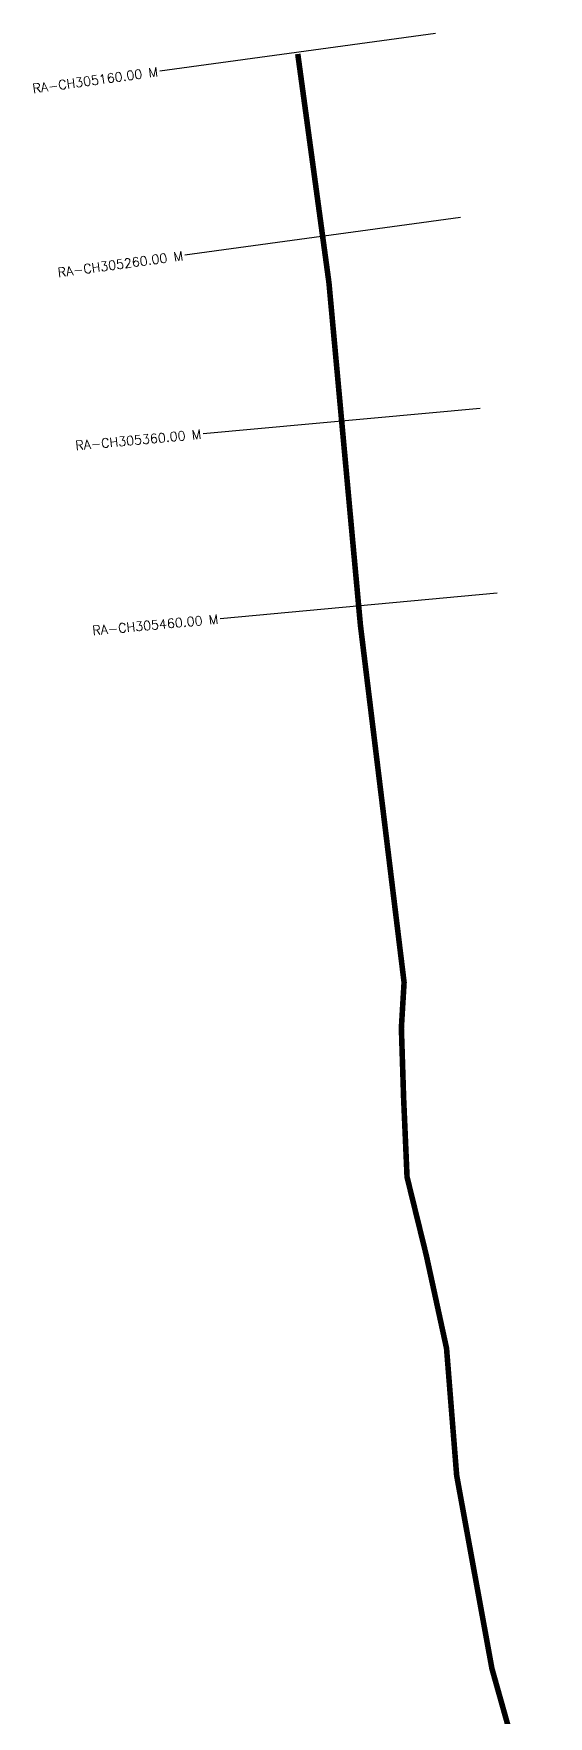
# Model space of a CAD drawing. Header units: metres. Extents: x 284374 to 293387, y 2009710 to 2017487.
# Drawn here: x 286055 to 286333, y 2012366 to 2013272 of the extents above; entities that cross this region are included whole.
import ezdxf
from ezdxf.enums import TextEntityAlignment as Align

# ---------------------------------------------------------------- set-up
doc = ezdxf.new("R2010")
doc.units = ezdxf.units.M
for name, color, linetype in [('CS', 134, 'Continuous'), ('CSMark', 6, 'Continuous'), ('NATURALLY PROTECTED', 3, 'Continuous')]:
    doc.layers.add(name, color=color, linetype=linetype)
doc.styles.get("Standard").update_dxf_attribs({"font": 'simplex.shx'})

msp = doc.modelspace()

# ---------------------------------------------------------------- linework, layer by layer
at = {"layer": 'CS'}
for p, q in [((286271.82, 2013271.74), (286123.2, 2013251.47)), ((286285.34, 2013172.66), (286136.72, 2013152.38)), ((286295.97, 2013069.94), (286146.6, 2013056.2)), ((286305.13, 2012970.36), (286155.76, 2012956.62))]:
    msp.add_line(p, q, dxfattribs=at)
at = {"layer": 'NATURALLY PROTECTED', "const_width": 3, "flags": 128}
msp.add_lwpolyline([(286197.62, 2013260.79), (286214.43, 2013137.56), (286231.4, 2012953.1), (286254.93, 2012760.82), (286253.47, 2012736.28), (286254.69, 2012698.28), (286256.53, 2012656.01), (286266.9, 2012613.89), (286277.82, 2012563.77), (286283.28, 2012495.3), (286302.29, 2012391.29), (286331.23, 2012288.58)], dxfattribs=at)

# ---------------------------------------------------------------- texts
at = {"layer": 'CSMark'}
for s, rotation, p in [('RA-CH305160.00 M', 7.76836, (286122.21, 2013251.33)), ('RA-CH305260.00 M', 7.76836, (286135.73, 2013152.25)), ('RA-CH305360.00 M', 5.25632, (286145.61, 2013056.11)), ('RA-CH305460.00 M', 5.25632, (286154.77, 2012956.53))]:
    msp.add_text(s, height=5, rotation=rotation, dxfattribs=at).set_placement(p, align=Align.MIDDLE_RIGHT)

doc.saveas('drawing.dxf')
